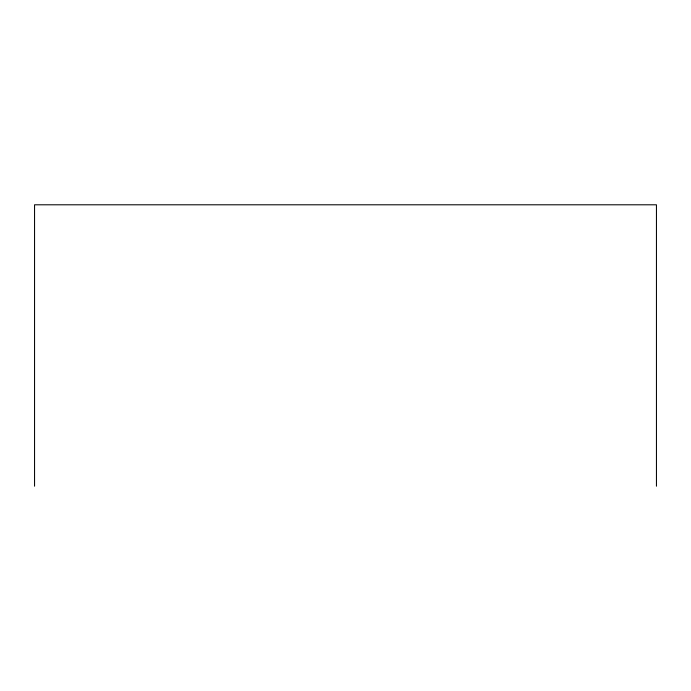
<?xml version="1.0" encoding="UTF-8"?>
<svg xmlns="http://www.w3.org/2000/svg" width="691" height="691" viewBox="0 0 691 691"><rect width="100%" height="100%" fill="white"/><g stroke="black" fill="none" stroke-linecap="round" stroke-linejoin="round"><path stroke-width="1.04" d="M656.45 486.205L656.45 204.795L34.55 204.795L34.55 486.205"/></g></svg>
